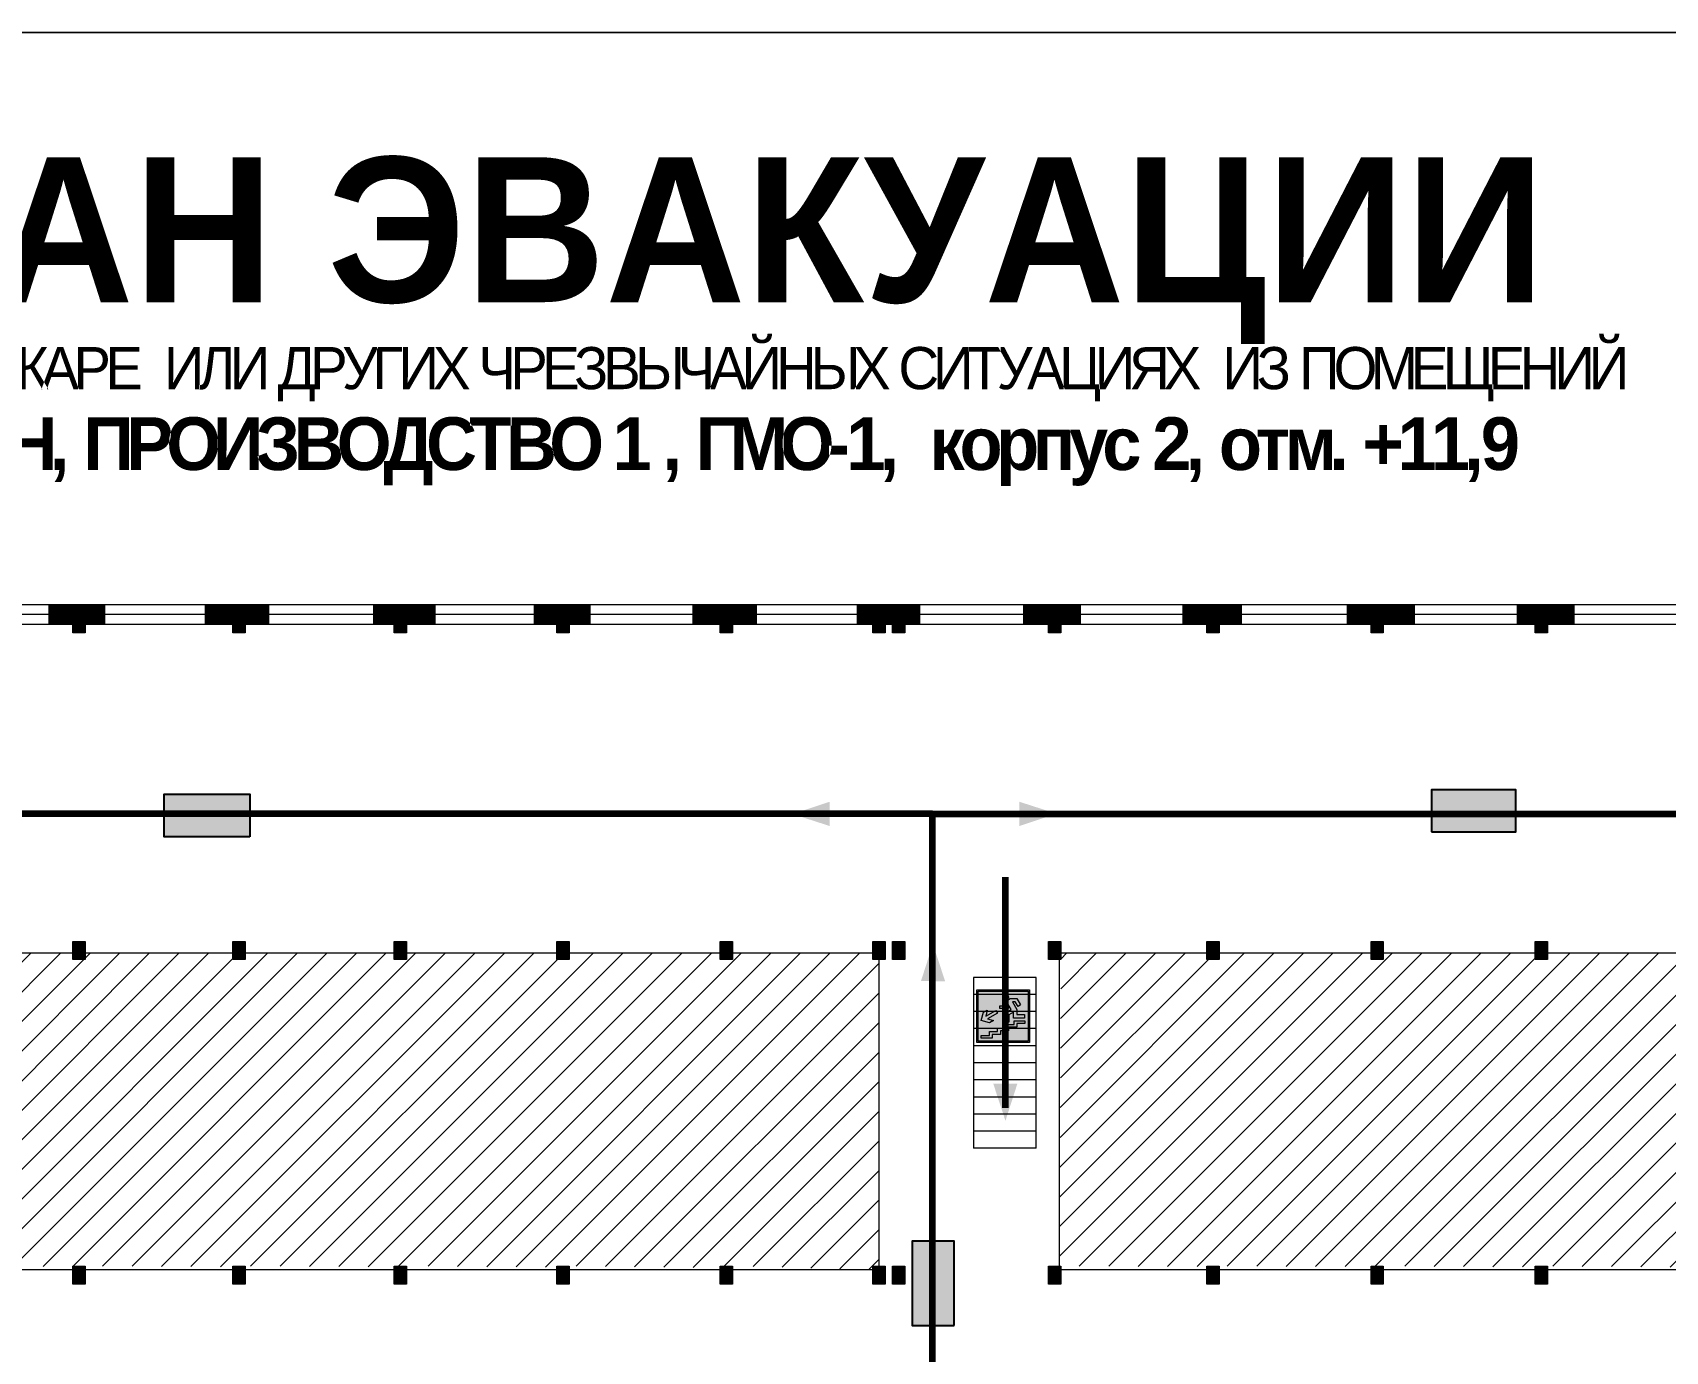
# Model space of a CAD drawing. Header units: millimetres. Extents: x 13810 to 67229, y 12374 to 21950.
# Drawn here: x 39945.1 to 40192.8, y 15139.3 to 15339.5 of the extents above; entities that cross this region are included whole.
import ezdxf

# ---------------------------------------------------------------- set-up
doc = ezdxf.new("R2010")
doc.units = ezdxf.units.MM
doc.layers.add('План_Штампы', color=7, linetype='Continuous')
doc.styles.add('обычный', font='arial.ttf')

# ---------------------------------------------------------------- blocks, each defined once
blk = doc.blocks.new('A$C32E8229D')
at = {"true_color": 0xffffff}
blk.add_hatch(color=7, dxfattribs=at).paths.add_polyline_path([(0, 0), (0, -8), (16, -8), (16, 0)])
h = blk.add_hatch(color=126)
h.paths.add_polyline_path([(0.2, -0.2), (15.8, -0.2), (15.8, -7.8), (0.2, -7.8)])
h.paths.add_polyline_path([(13.49, -2.05), (12.08, -2.05), (11.37, -2.63, 0.162397), (11.29, -2.84), (11.29, -3.63), (10.35, -3.63), (10.35, -4.05), (11.68, -4.05), (11.68, -3.48), (12.26, -4.28), (11.29, -5.1), (11.29, -6.78), (11.85, -6.78), (11.85, -5.44), (12.8, -4.64), (12.8, -5.94), (14.46, -5.94), (14.46, -5.39), (13.45, -5.39), (13.45, -3.97), (12.46, -2.59), (13.15, -2.59), (13.69, -3.34), (14.18, -3)], flags=16)
h.paths.add_polyline_path([(10.74, -1.82, 1), (11.8, -1.82, 1)], flags=16)
h.paths.add_polyline_path([(9.39, -3.59), (5.99, -3.59), (6.56, -3.03), (5.91, -3.03), (5.1, -3.83), (5.91, -4.64), (6.56, -4.64), (5.99, -4.09), (9.39, -4.09)], flags=16)
h.paths.add_polyline_path([(4.29, -1.08), (1.72, -1.08), (1.72, -6.6), (4.29, -6.6)], flags=16)
at = {"color": 126}
blk.add_lwpolyline([(16, -8), (0, -8), (0, 0), (16, 0)], close=True, dxfattribs=at)
blk = doc.blocks.new('вниз 3')
at = {"lineweight": 0, "true_color": 0xffffff}
h = blk.add_hatch(color=7, dxfattribs=at)
h.dxf.hatch_style = 1
h.paths.add_polyline_path([(40997.5, -4475.69), (40997.25, -4475.28), (40995.76, -4476.15), (40995.97, -4475.23), (40995.39, -4475.56), (40995.05, -4476.83), (40996.33, -4477.17), (40996.91, -4476.83), (40996, -4476.55)], flags=0)
h.paths.add_polyline_path([(40999.81, -4473.95), (41000.22, -4473.95), (41000.64, -4474.67), (41001.03, -4474.43), (41000.46, -4473.49), (41000.42, -4473.49), (40999.43, -4473.49), (40998.68, -4473.92), (40998.68, -4474.57), (40997.88, -4474.57), (40997.88, -4475), (40999.14, -4475), (40999.14, -4474.43), (40999.14, -4474.38), (40999.59, -4475.15), (40998.72, -4475.67), (40998.72, -4477.06), (40999.24, -4477.06), (40999.24, -4475.96), (40999.95, -4475.56), (40999.95, -4476.43), (41001.61, -4476.43), (41001.61, -4475.88), (41000.47, -4475.88), (41000.47, -4475.12)], flags=0)
h.paths.add_polyline_path([(40999.2, -4473.24, 1), (40998.35, -4473.24, 1)], flags=0)
h.paths.add_polyline_path([(41000.46, -4477.26), (41001.69, -4477.26), (41001.69, -4476.84), (41000.03, -4476.84), (41000.03, -4477.39), (40998.78, -4477.39), (40998.78, -4477.95), (40997.53, -4477.95), (40997.53, -4478.5), (40996.29, -4478.5), (40996.29, -4479.06), (40995.05, -4479.06), (40995.05, -4479.48), (40995.29, -4479.48), (40996.72, -4479.48), (40996.72, -4478.92), (40997.97, -4478.92), (40997.97, -4478.36), (40999.2, -4478.36), (40999.2, -4477.81), (41000.46, -4477.81)], flags=0)
h.paths.add_polyline_path([(41002.37, -4472.17), (40994.37, -4472.17), (40994.37, -4480.17), (41002.37, -4480.17)])
h.paths.add_polyline_path([(41002.16, -4479.96), (40994.57, -4479.96), (40994.57, -4472.37), (41002.16, -4472.37)], flags=16)
h.paths.add_polyline_path([(41001.61, -4475.88), (41001.61, -4476.43), (40999.95, -4476.43), (40999.95, -4475.56), (40999.24, -4475.96), (40999.24, -4477.06), (40998.72, -4477.06), (40998.72, -4475.67), (40999.59, -4475.15), (40999.14, -4474.38), (40999.14, -4474.43), (40999.14, -4475), (40997.88, -4475), (40997.88, -4474.57), (40998.68, -4474.57), (40998.68, -4473.92), (40999.43, -4473.49), (41000.42, -4473.49), (41000.46, -4473.49), (41001.03, -4474.43), (41000.64, -4474.67), (41000.22, -4473.95), (40999.81, -4473.95), (41000.47, -4475.12), (41000.47, -4475.88)], flags=0)
h.paths.add_polyline_path([(41001.69, -4476.84), (41001.69, -4477.26), (41000.46, -4477.26), (41000.46, -4477.81), (40999.2, -4477.81), (40999.2, -4478.36), (40997.97, -4478.36), (40997.97, -4478.92), (40996.72, -4478.92), (40996.72, -4479.48), (40995.05, -4479.48), (40995.05, -4479.06), (40996.29, -4479.06), (40996.29, -4478.5), (40997.53, -4478.5), (40997.53, -4477.95), (40998.78, -4477.95), (40998.78, -4477.39), (41000.03, -4477.39), (41000.03, -4476.84)], flags=0)
h.paths.add_polyline_path([(40998.35, -4473.24, -1), (40999.2, -4473.24, -1)], flags=0)
h.paths.add_polyline_path([(40997.5, -4475.69), (40996, -4476.55), (40996.91, -4476.83), (40996.33, -4477.17), (40995.05, -4476.83), (40995.39, -4475.56), (40995.97, -4475.23), (40995.76, -4476.15), (40997.25, -4475.28)], flags=0)
at = {"lineweight": 0}
h = blk.add_hatch(color=126, dxfattribs=at)
h.dxf.hatch_style = 1
h.paths.add_polyline_path([(41002.16, -4472.37), (40994.57, -4472.37), (40994.57, -4479.96), (41002.16, -4479.96)])
h.paths.add_polyline_path([(40995.97, -4475.23), (40995.76, -4476.15), (40997.25, -4475.28), (40997.5, -4475.69), (40996, -4476.55), (40996.91, -4476.83), (40996.33, -4477.17), (40995.05, -4476.83), (40995.39, -4475.56)], flags=16)
h.paths.add_polyline_path([(40997.88, -4474.57), (40998.68, -4474.57), (40998.68, -4473.92), (40999.43, -4473.49), (41000.42, -4473.49), (41000.46, -4473.49), (41001.03, -4474.43), (41000.64, -4474.67), (41000.22, -4473.95), (40999.81, -4473.95), (41000.47, -4475.12), (41000.47, -4475.88), (41001.61, -4475.88), (41001.61, -4476.43), (40999.95, -4476.43), (40999.95, -4475.56), (40999.24, -4475.96), (40999.24, -4477.06), (40998.72, -4477.06), (40998.72, -4475.67), (40999.59, -4475.15), (40999.14, -4474.38), (40999.14, -4474.43), (40999.14, -4475), (40997.88, -4475)], flags=16)
h.paths.add_polyline_path([(40998.35, -4473.24, -1), (40999.2, -4473.24, -1)], flags=16)
h.paths.add_polyline_path([(40997.53, -4477.95), (40998.78, -4477.95), (40998.78, -4477.39), (41000.03, -4477.39), (41000.03, -4476.84), (41001.69, -4476.84), (41001.69, -4477.26), (41000.46, -4477.26), (41000.46, -4477.81), (40999.2, -4477.81), (40999.2, -4478.36), (40997.97, -4478.36), (40997.97, -4478.92), (40996.72, -4478.92), (40996.72, -4479.48), (40995.05, -4479.48), (40995.05, -4479.06), (40996.29, -4479.06), (40996.29, -4478.5), (40997.53, -4478.5)], flags=16)
at = {"lineweight": 0, "true_color": 0xffffff}
h = blk.add_hatch(color=7, dxfattribs=at)
h.dxf.hatch_style = 1
h.paths.add_polyline_path([(40999.2, -4473.24, 1), (40998.35, -4473.24, 1)])
h.paths.add_polyline_path([(40999.81, -4473.95), (41000.22, -4473.95), (41000.64, -4474.67), (41001.03, -4474.43), (41000.46, -4473.49), (41000.42, -4473.49), (40999.43, -4473.49), (40998.68, -4473.92), (40998.68, -4474.57), (40997.88, -4474.57), (40997.88, -4475), (40999.14, -4475), (40999.14, -4474.43), (40999.14, -4474.38), (40999.59, -4475.15), (40998.72, -4475.67), (40998.72, -4477.06), (40999.24, -4477.06), (40999.24, -4475.96), (40999.95, -4475.56), (40999.95, -4476.43), (41001.61, -4476.43), (41001.61, -4475.88), (41000.47, -4475.88), (41000.47, -4475.12)])
h.paths.add_polyline_path([(40999.2, -4477.81), (41000.46, -4477.81), (41000.46, -4477.26), (41001.69, -4477.26), (41001.69, -4476.84), (41000.03, -4476.84), (41000.03, -4477.39), (40998.78, -4477.39), (40998.78, -4477.95), (40997.53, -4477.95), (40997.53, -4478.5), (40996.29, -4478.5), (40996.29, -4479.06), (40995.05, -4479.06), (40995.05, -4479.48), (40995.29, -4479.48), (40996.72, -4479.48), (40996.72, -4478.92), (40997.97, -4478.92), (40997.97, -4478.36), (40999.2, -4478.36)])
h.paths.add_polyline_path([(40997.5, -4475.69), (40997.25, -4475.28), (40995.76, -4476.15), (40995.97, -4475.23), (40995.39, -4475.56), (40995.05, -4476.83), (40996.33, -4477.17), (40996.91, -4476.83), (40996, -4476.55)])
at = {"color": 126, "lineweight": 0}
for points in [[(40994.37, -4472.17), (41002.37, -4472.17), (41002.37, -4480.17), (40994.37, -4480.17)], [(40994.57, -4472.37), (41002.16, -4472.37), (41002.16, -4479.96), (40994.57, -4479.96)]]:
    blk.add_lwpolyline(points, close=True, dxfattribs=at)
for points in [[(40999.14, -4474.43), (40999.14, -4475), (40997.88, -4475), (40997.88, -4474.57), (40998.68, -4474.57), (40998.68, -4473.92), (40999.43, -4473.49), (41000.42, -4473.49), (41000.46, -4473.49), (41001.03, -4474.43), (41000.64, -4474.67), (41000.22, -4473.95), (40999.81, -4473.95), (41000.47, -4475.12), (41000.47, -4475.88), (41001.61, -4475.88), (41001.61, -4476.43), (40999.95, -4476.43), (40999.95, -4475.56), (40999.24, -4475.96), (40999.24, -4477.06), (40998.72, -4477.06), (40998.72, -4475.67), (40999.59, -4475.15), (40999.14, -4474.38), (40999.14, -4474.43)], [(40995.05, -4476.83), (40995.39, -4475.56), (40995.97, -4475.23), (40995.76, -4476.15), (40997.25, -4475.28), (40997.5, -4475.69), (40996, -4476.55), (40996.91, -4476.83), (40996.33, -4477.17), (40995.05, -4476.83)], [(40995.29, -4479.48), (40995.05, -4479.48), (40995.05, -4479.06), (40996.29, -4479.06), (40996.29, -4478.5), (40997.53, -4478.5), (40997.53, -4477.95), (40998.78, -4477.95), (40998.78, -4477.39), (41000.03, -4477.39), (41000.03, -4476.84), (41001.69, -4476.84), (41001.69, -4477.26), (41000.46, -4477.26), (41000.46, -4477.81), (40999.2, -4477.81), (40999.2, -4478.36), (40997.97, -4478.36), (40997.97, -4478.92), (40996.72, -4478.92), (40996.72, -4479.48), (40995.05, -4479.48)]]:
    blk.add_lwpolyline(points, dxfattribs=at)
blk.add_circle((40998.77, -4473.24), 0.426, dxfattribs=at)

msp = doc.modelspace()

# ---------------------------------------------------------------- hatches: boundary and pattern name
at = {"lineweight": 0}
h = msp.add_hatch(color=256, dxfattribs=at)
h.dxf.hatch_style = 1
h.paths.add_polyline_path([(39953.03, 15251.11), (39951.16, 15251.11), (39951.16, 15248.36), (39953.03, 15248.36)])
h = msp.add_hatch(color=256, dxfattribs=at)
h.dxf.hatch_style = 1
h.paths.add_polyline_path([(39977.32, 15251.11), (39975.45, 15251.11), (39975.45, 15248.36), (39977.32, 15248.36)])
h = msp.add_hatch(color=256, dxfattribs=at)
h.dxf.hatch_style = 1
h.paths.add_polyline_path([(40001.79, 15251.11), (39999.93, 15251.11), (39999.93, 15248.36), (40001.79, 15248.36)])
h = msp.add_hatch(color=256, dxfattribs=at)
h.dxf.hatch_style = 1
h.paths.add_polyline_path([(40026.44, 15251.11), (40024.57, 15251.11), (40024.57, 15248.36), (40026.44, 15248.36)])
h = msp.add_hatch(color=256, dxfattribs=at)
h.dxf.hatch_style = 1
h.paths.add_polyline_path([(40051.25, 15251.11), (40049.38, 15251.11), (40049.38, 15248.36), (40051.25, 15248.36)])
h = msp.add_hatch(color=256, dxfattribs=at)
h.dxf.hatch_style = 1
h.paths.add_polyline_path([(40074.41, 15251.11), (40072.54, 15251.11), (40072.54, 15248.36), (40074.41, 15248.36)])
h = msp.add_hatch(color=256, dxfattribs=at)
h.dxf.hatch_style = 1
h.paths.add_polyline_path([(40077.39, 15251.11), (40075.52, 15251.11), (40075.52, 15248.36), (40077.39, 15248.36)])
h = msp.add_hatch(color=256, dxfattribs=at)
h.dxf.hatch_style = 1
h.paths.add_polyline_path([(40101.07, 15251.11), (40099.2, 15251.11), (40099.2, 15248.36), (40101.07, 15248.36)])
h = msp.add_hatch(color=256, dxfattribs=at)
h.dxf.hatch_style = 1
h.paths.add_polyline_path([(40125.07, 15251.11), (40123.2, 15251.11), (40123.2, 15248.36), (40125.07, 15248.36)])
h = msp.add_hatch(color=256, dxfattribs=at)
h.dxf.hatch_style = 1
h.paths.add_polyline_path([(40149.98, 15251.11), (40148.12, 15251.11), (40148.12, 15248.36), (40149.98, 15248.36)])
h = msp.add_hatch(color=256, dxfattribs=at)
h.dxf.hatch_style = 1
h.paths.add_polyline_path([(40174.9, 15251.11), (40173.03, 15251.11), (40173.03, 15248.36), (40174.9, 15248.36)])
at = {"lineweight": 0, "true_color": 0x000000}
h = msp.add_hatch(dxfattribs=at)
h.set_pattern_fill('ANSI31', color=18)
h.set_pattern_definition([(45, (-1683.4726, 723.2514), (-2.24506403, 2.24506403), [])])
h.paths.add_polyline_path([(40073.43, 15198.76), (40072.54, 15198.76), (40072.54, 15199.75), (40051.25, 15199.75), (40051.25, 15198.76), (40049.38, 15198.76), (40049.38, 15199.75), (40026.44, 15199.75), (40026.44, 15198.76), (40024.57, 15198.76), (40024.57, 15199.75), (40001.79, 15199.75), (40001.79, 15198.76), (39999.93, 15198.76), (39999.93, 15199.75), (39977.32, 15199.75), (39977.32, 15198.76), (39975.45, 15198.76), (39975.45, 15199.75), (39953.03, 15199.75), (39953.03, 15198.76), (39951.16, 15198.76), (39951.16, 15199.75), (39928.31, 15199.75), (39928.31, 15198.76), (39927.94, 15152.23), (39928.31, 15152.23), (39951.16, 15152.14), (39951.16, 15152.23), (39953.03, 15152.23), (39975.45, 15152.12), (39975.45, 15152.23), (39977.32, 15152.23), (39999.93, 15152.1), (39999.93, 15152.23), (40001.79, 15152.23), (40024.57, 15152.05), (40024.57, 15152.23), (40026.44, 15152.23), (40049.38, 15151.96), (40049.38, 15152.23), (40051.25, 15152.23), (40072.54, 15151.69), (40072.54, 15152.23), (40073.43, 15152.23)])
h.paths.add_polyline_path([(40243.42, 15199.75), (40223.94, 15199.75), (40223.94, 15198.76), (40222.07, 15198.76), (40222.07, 15199.75), (40199.54, 15199.75), (40199.54, 15198.76), (40197.67, 15198.76), (40197.67, 15199.75), (40174.9, 15199.75), (40174.9, 15198.76), (40173.03, 15198.76), (40173.03, 15199.75), (40149.98, 15199.75), (40149.98, 15198.76), (40148.12, 15198.76), (40148.12, 15199.75), (40125.07, 15199.75), (40125.07, 15198.76), (40123.2, 15198.76), (40123.2, 15199.75), (40101.07, 15199.75), (40101.07, 15198.76), (40100.84, 15152.23), (40101.07, 15152.23), (40123.2, 15152.14), (40123.2, 15152.23), (40125.07, 15152.23), (40148.12, 15152.12), (40148.12, 15152.23), (40149.98, 15152.23), (40173.03, 15152.09), (40173.03, 15152.23), (40174.9, 15152.23), (40197.67, 15152.04), (40197.67, 15152.23), (40199.54, 15152.23), (40222.07, 15151.94), (40222.07, 15152.23), (40223.94, 15152.23), (40243.42, 15151.67)])
at = {"lineweight": 0}
h = msp.add_hatch(color=256, dxfattribs=at)
h.dxf.hatch_style = 1
h.paths.add_polyline_path([(39953.03, 15201.52), (39951.16, 15201.52), (39951.16, 15198.76), (39953.03, 15198.76)])
h = msp.add_hatch(color=256, dxfattribs=at)
h.dxf.hatch_style = 1
h.paths.add_polyline_path([(39977.32, 15201.52), (39975.45, 15201.52), (39975.45, 15198.76), (39977.32, 15198.76)])
h = msp.add_hatch(color=256, dxfattribs=at)
h.dxf.hatch_style = 1
h.paths.add_polyline_path([(40001.79, 15201.52), (39999.93, 15201.52), (39999.93, 15198.76), (40001.79, 15198.76)])
h = msp.add_hatch(color=256, dxfattribs=at)
h.dxf.hatch_style = 1
h.paths.add_polyline_path([(40026.44, 15201.52), (40024.57, 15201.52), (40024.57, 15198.76), (40026.44, 15198.76)])
h = msp.add_hatch(color=256, dxfattribs=at)
h.dxf.hatch_style = 1
h.paths.add_polyline_path([(40051.25, 15201.52), (40049.38, 15201.52), (40049.38, 15198.76), (40051.25, 15198.76)])
h = msp.add_hatch(color=256, dxfattribs=at)
h.dxf.hatch_style = 1
h.paths.add_polyline_path([(40074.41, 15201.52), (40072.54, 15201.52), (40072.54, 15198.76), (40074.41, 15198.76)])
h = msp.add_hatch(color=256, dxfattribs=at)
h.dxf.hatch_style = 1
h.paths.add_polyline_path([(40077.39, 15201.52), (40075.52, 15201.52), (40075.52, 15198.76), (40077.39, 15198.76)])
h = msp.add_hatch(color=256, dxfattribs=at)
h.dxf.hatch_style = 1
h.paths.add_polyline_path([(40101.07, 15201.52), (40099.2, 15201.52), (40099.2, 15198.76), (40101.07, 15198.76)])
h = msp.add_hatch(color=256, dxfattribs=at)
h.dxf.hatch_style = 1
h.paths.add_polyline_path([(40125.07, 15201.52), (40123.2, 15201.52), (40123.2, 15198.76), (40125.07, 15198.76)])
h = msp.add_hatch(color=256, dxfattribs=at)
h.dxf.hatch_style = 1
h.paths.add_polyline_path([(40149.98, 15201.52), (40148.12, 15201.52), (40148.12, 15198.76), (40149.98, 15198.76)])
h = msp.add_hatch(color=256, dxfattribs=at)
h.dxf.hatch_style = 1
h.paths.add_polyline_path([(40174.9, 15201.52), (40173.03, 15201.52), (40173.03, 15198.76), (40174.9, 15198.76)])
h = msp.add_hatch(color=256, dxfattribs=at)
h.dxf.hatch_style = 1
h.paths.add_polyline_path([(39953.03, 15152.23), (39951.16, 15152.23), (39951.16, 15149.47), (39953.03, 15149.47)])
h = msp.add_hatch(color=256, dxfattribs=at)
h.dxf.hatch_style = 1
h.paths.add_polyline_path([(39977.32, 15152.23), (39975.45, 15152.23), (39975.45, 15149.47), (39977.32, 15149.47)])
h = msp.add_hatch(color=256, dxfattribs=at)
h.dxf.hatch_style = 1
h.paths.add_polyline_path([(40001.79, 15152.23), (39999.93, 15152.23), (39999.93, 15149.47), (40001.79, 15149.47)])
h = msp.add_hatch(color=256, dxfattribs=at)
h.dxf.hatch_style = 1
h.paths.add_polyline_path([(40026.44, 15152.23), (40024.57, 15152.23), (40024.57, 15149.47), (40026.44, 15149.47)])
h = msp.add_hatch(color=256, dxfattribs=at)
h.dxf.hatch_style = 1
h.paths.add_polyline_path([(40051.25, 15152.23), (40049.38, 15152.23), (40049.38, 15149.47), (40051.25, 15149.47)])
h = msp.add_hatch(color=256, dxfattribs=at)
h.dxf.hatch_style = 1
h.paths.add_polyline_path([(40074.41, 15152.23), (40072.54, 15152.23), (40072.54, 15149.47), (40074.41, 15149.47)])
h = msp.add_hatch(color=256, dxfattribs=at)
h.dxf.hatch_style = 1
h.paths.add_polyline_path([(40077.39, 15152.23), (40075.52, 15152.23), (40075.52, 15149.47), (40077.39, 15149.47)])
h = msp.add_hatch(color=256, dxfattribs=at)
h.dxf.hatch_style = 1
h.paths.add_polyline_path([(40101.07, 15152.23), (40099.2, 15152.23), (40099.2, 15149.47), (40101.07, 15149.47)])
h = msp.add_hatch(color=256, dxfattribs=at)
h.dxf.hatch_style = 1
h.paths.add_polyline_path([(40125.07, 15152.23), (40123.2, 15152.23), (40123.2, 15149.47), (40125.07, 15149.47)])
h = msp.add_hatch(color=256, dxfattribs=at)
h.dxf.hatch_style = 1
h.paths.add_polyline_path([(40149.98, 15152.23), (40148.12, 15152.23), (40148.12, 15149.47), (40149.98, 15149.47)])
h = msp.add_hatch(color=256, dxfattribs=at)
h.dxf.hatch_style = 1
h.paths.add_polyline_path([(40174.9, 15152.23), (40173.03, 15152.23), (40173.03, 15149.47), (40174.9, 15149.47)])

# ---------------------------------------------------------------- linework, layer by layer
at = {"color": 126, "lineweight": 0, "true_color": 0x008754}
for points in [[(39738.71, 15734.45), (40338.71, 15734.45), (40338.71, 15339.45), (39738.71, 15339.45)], [(39738.71, 15339.45), (40338.71, 15339.45), (40338.71, 14944.45), (39738.71, 14944.45)], [(39738.71, 15339.45), (40338.71, 15339.45), (40338.71, 14944.45), (39738.71, 14944.45)], [(39738.71, 15339.45), (40338.71, 15339.45), (40338.71, 14944.45), (39738.71, 14944.45)], [(39738.71, 15339.45), (40338.71, 15339.45), (40338.71, 14944.45), (39738.71, 14944.45)]]:
    msp.add_lwpolyline(points, close=True, dxfattribs=at)
at = {"lineweight": 0}
for points in [[(40242.99, 15252.62), (39809.88, 15252.62)], [(40242.99, 15251.12), (39809.88, 15251.11)], [(40242.99, 15249.62), (39809.88, 15249.62)], [(39953.03, 15251.11), (39953.03, 15248.36), (39951.16, 15248.36), (39951.16, 15251.11), (39953.03, 15251.11)], [(39977.32, 15251.11), (39977.32, 15248.36), (39975.45, 15248.36), (39975.45, 15251.11), (39977.32, 15251.11)], [(40001.79, 15251.11), (40001.79, 15248.36), (39999.93, 15248.36), (39999.93, 15251.11), (40001.79, 15251.11)], [(40026.44, 15251.11), (40026.44, 15248.36), (40024.57, 15248.36), (40024.57, 15251.11), (40026.44, 15251.11)], [(40051.25, 15251.11), (40051.25, 15248.36), (40049.38, 15248.36), (40049.38, 15251.11), (40051.25, 15251.11)], [(40074.41, 15251.11), (40074.41, 15248.36), (40072.54, 15248.36), (40072.54, 15251.11), (40074.41, 15251.11)], [(40077.39, 15251.11), (40077.39, 15248.36), (40075.52, 15248.36), (40075.52, 15251.11), (40077.39, 15251.11)], [(40101.07, 15251.11), (40101.07, 15248.36), (40099.2, 15248.36), (40099.2, 15251.11), (40101.07, 15251.11)], [(40125.07, 15251.11), (40125.07, 15248.36), (40123.2, 15248.36), (40123.2, 15251.11), (40125.07, 15251.11)], [(40149.98, 15251.11), (40149.98, 15248.36), (40148.12, 15248.36), (40148.12, 15251.11), (40149.98, 15251.11)], [(40174.9, 15251.11), (40174.9, 15248.36), (40173.03, 15248.36), (40173.03, 15251.11), (40174.9, 15251.11)], [(40073.43, 15199.75), (40073.43, 15151.67), (39927.94, 15151.67), (39927.94, 15199.75), (40073.43, 15199.75)], [(39953.03, 15201.52), (39953.03, 15198.76), (39951.16, 15198.76), (39951.16, 15201.52), (39953.03, 15201.52)], [(39977.32, 15201.52), (39977.32, 15198.76), (39975.45, 15198.76), (39975.45, 15201.52), (39977.32, 15201.52)], [(40001.79, 15201.52), (40001.79, 15198.76), (39999.93, 15198.76), (39999.93, 15201.52), (40001.79, 15201.52)], [(40026.44, 15201.52), (40026.44, 15198.76), (40024.57, 15198.76), (40024.57, 15201.52), (40026.44, 15201.52)], [(40051.25, 15201.52), (40051.25, 15198.76), (40049.38, 15198.76), (40049.38, 15201.52), (40051.25, 15201.52)], [(40074.41, 15201.52), (40074.41, 15198.76), (40072.54, 15198.76), (40072.54, 15201.52), (40074.41, 15201.52)], [(40077.39, 15201.52), (40077.39, 15198.76), (40075.52, 15198.76), (40075.52, 15201.52), (40077.39, 15201.52)], [(40101.07, 15201.52), (40101.07, 15198.76), (40099.2, 15198.76), (40099.2, 15201.52), (40101.07, 15201.52)], [(40243.42, 15199.75), (40243.42, 15151.67), (40100.84, 15151.67), (40100.84, 15199.75), (40243.42, 15199.75)], [(40125.07, 15201.52), (40125.07, 15198.76), (40123.2, 15198.76), (40123.2, 15201.52), (40125.07, 15201.52)], [(40149.98, 15201.52), (40149.98, 15198.76), (40148.12, 15198.76), (40148.12, 15201.52), (40149.98, 15201.52)], [(40174.9, 15201.52), (40174.9, 15198.76), (40173.03, 15198.76), (40173.03, 15201.52), (40174.9, 15201.52)], [(40097.32, 15196.05), (40087.82, 15196.05)], [(40087.82, 15196.05), (40087.82, 15170.1)], [(40097.32, 15170.1), (40097.32, 15196.05)], [(40097.32, 15193.46), (40087.82, 15193.46)], [(40097.32, 15193.46), (40087.82, 15193.46)], [(40097.32, 15190.86), (40087.82, 15190.86)], [(40097.32, 15190.86), (40087.82, 15190.86)], [(40097.32, 15188.27), (40087.82, 15188.27)], [(40097.32, 15188.27), (40087.82, 15188.27)], [(40097.32, 15185.67), (40087.82, 15185.67)], [(40097.32, 15185.67), (40087.82, 15185.67)], [(40097.32, 15183.08), (40087.82, 15183.08)], [(40097.32, 15183.08), (40087.82, 15183.08)], [(40097.32, 15180.48), (40087.82, 15180.48)], [(40097.32, 15180.48), (40087.82, 15180.48)], [(40097.32, 15177.89), (40087.82, 15177.89)], [(40097.32, 15177.89), (40087.82, 15177.89)], [(40097.32, 15175.29), (40087.82, 15175.29)], [(40097.32, 15175.29), (40087.82, 15175.29)], [(40097.32, 15172.7), (40087.82, 15172.7)], [(40097.32, 15172.7), (40087.82, 15172.7)], [(40097.32, 15170.1), (40087.82, 15170.1)], [(39953.03, 15152.23), (39953.03, 15149.47), (39951.16, 15149.47), (39951.16, 15152.23), (39953.03, 15152.23)], [(39977.32, 15152.23), (39977.32, 15149.47), (39975.45, 15149.47), (39975.45, 15152.23), (39977.32, 15152.23)], [(40001.79, 15152.23), (40001.79, 15149.47), (39999.93, 15149.47), (39999.93, 15152.23), (40001.79, 15152.23)], [(40026.44, 15152.23), (40026.44, 15149.47), (40024.57, 15149.47), (40024.57, 15152.23), (40026.44, 15152.23)], [(40051.25, 15152.23), (40051.25, 15149.47), (40049.38, 15149.47), (40049.38, 15152.23), (40051.25, 15152.23)], [(40074.41, 15152.23), (40074.41, 15149.47), (40072.54, 15149.47), (40072.54, 15152.23), (40074.41, 15152.23)], [(40077.39, 15152.23), (40077.39, 15149.47), (40075.52, 15149.47), (40075.52, 15152.23), (40077.39, 15152.23)], [(40101.07, 15152.23), (40101.07, 15149.47), (40099.2, 15149.47), (40099.2, 15152.23), (40101.07, 15152.23)], [(40125.07, 15152.23), (40125.07, 15149.47), (40123.2, 15149.47), (40123.2, 15152.23), (40125.07, 15152.23)], [(40149.98, 15152.23), (40149.98, 15149.47), (40148.12, 15149.47), (40148.12, 15152.23), (40149.98, 15152.23)], [(40174.9, 15152.23), (40174.9, 15149.47), (40173.03, 15149.47), (40173.03, 15152.23), (40174.9, 15152.23)]]:
    msp.add_lwpolyline(points, dxfattribs=at)
at = {"lineweight": 0, "const_width": 3}
for points in [[(39947.42, 15251.11), (39956.07, 15251.11)], [(39971.17, 15251.11), (39980.95, 15251.11)], [(39996.68, 15251.11), (40006.18, 15251.11)], [(40021.06, 15251.11), (40029.7, 15251.11)], [(40045.15, 15251.11), (40054.93, 15251.11)], [(40070.09, 15251.11), (40079.73, 15251.11)], [(40095.32, 15251.11), (40104.1, 15251.11)], [(40119.48, 15251.11), (40128.55, 15251.11)], [(40144.43, 15251.11), (40154.77, 15251.11)], [(40170.22, 15251.11), (40179, 15251.11)]]:
    msp.add_lwpolyline(points, dxfattribs=at)
at = {"color": 126, "lineweight": 100, "true_color": 0x008754}
for points in [[(40081.57, 15220.87), (39859.43, 15220.87)], [(40081.57, 15220.87), (40254.74, 15220.87)], [(40081.57, 15109.15), (40081.57, 15220.87)], [(40092.61, 15211.28), (40092.61, 15176.27)]]:
    msp.add_lwpolyline(points, dxfattribs=at)
at = {"layer": 'План_Штампы', "color": 126, "true_color": 0x008754}
for points in [[(40065.97, 15222.7), (40065.97, 15219.03), (40060.35, 15220.84)], [(40094.77, 15219.03), (40094.78, 15222.7), (40100.4, 15220.89)], [(40083.5, 15195.47), (40079.83, 15195.48), (40081.64, 15201.1)], [(40090.8, 15179.91), (40094.46, 15179.91), (40092.65, 15174.29)]]:
    msp.add_solid(points, dxfattribs=at)

# ---------------------------------------------------------------- block references
at = {"color": 126, "true_color": 0x008754}
msp.add_blockref('вниз 3', (-906.08, 19666.31), dxfattribs=at)
at = {"layer": 'План_Штампы', "color": 126, "true_color": 0x008754, "xscale": -0.8, "yscale": 0.8, "zscale": 0.8}
msp.add_blockref('A$C32E8229D', (40170.11, 15224.52), dxfattribs=at)
at = {"layer": 'План_Штампы', "color": 126, "true_color": 0x008754}
for p, xscale, yscale, zscale, rotation in [((39965.03, 15223.85), 0.8100087101568005, 0.8100087101568005, 0.8100087101568005, 359.9978653237144), ((40078.48, 15156.03), -0.8, 0.8, 0.8, 90)]:
    msp.add_blockref('A$C32E8229D', p, dxfattribs=dict(at, xscale=xscale, yscale=yscale, zscale=zscale, rotation=rotation))

# ---------------------------------------------------------------- texts
at = {"lineweight": 0, "insert": (39897.33, 15320.54), "char_height": 22, "width": 493.8901, "attachment_point": 1, "style": 'обычный'}
msp.add_mtext('{\\fProxima Nova Rg|b1|i0|c204|p2;ПЛАН ЭВАКУАЦИИ}', dxfattribs=at)
at = {"color": 0, "lineweight": 0, "insert": (40048.91, 15291.86), "char_height": 8, "width": 449.2158, "attachment_point": 5, "style": 'обычный'}
msp.add_mtext('{\\fArial Black|b1|i0|c204|p34;\\H2x;\\T0.85;  \\fArial Narrow|b0|i0|c204|p34;\\H0.8x;\\W0.9;\\P\\fProxima Nova Rg|b0|i0|c204|p2;\\H0.5x;\\W1;\\C256;ПРИ ПОЖАРЕ  ИЛИ ДРУГИХ ЧРЕЗВЫЧАЙНЫХ СИТУАЦИЯХ  ИЗ ПОМЕЩЕНИЙ \\fProxima Nova Rg|b1|i0|c204|p2;\\H1.25x;\\PЦЭН, ПРОИЗВОДСТВО 1 , ГМО-1,  корпус 2, отм. +11,9}', dxfattribs=at)

doc.saveas('drawing.dxf')
